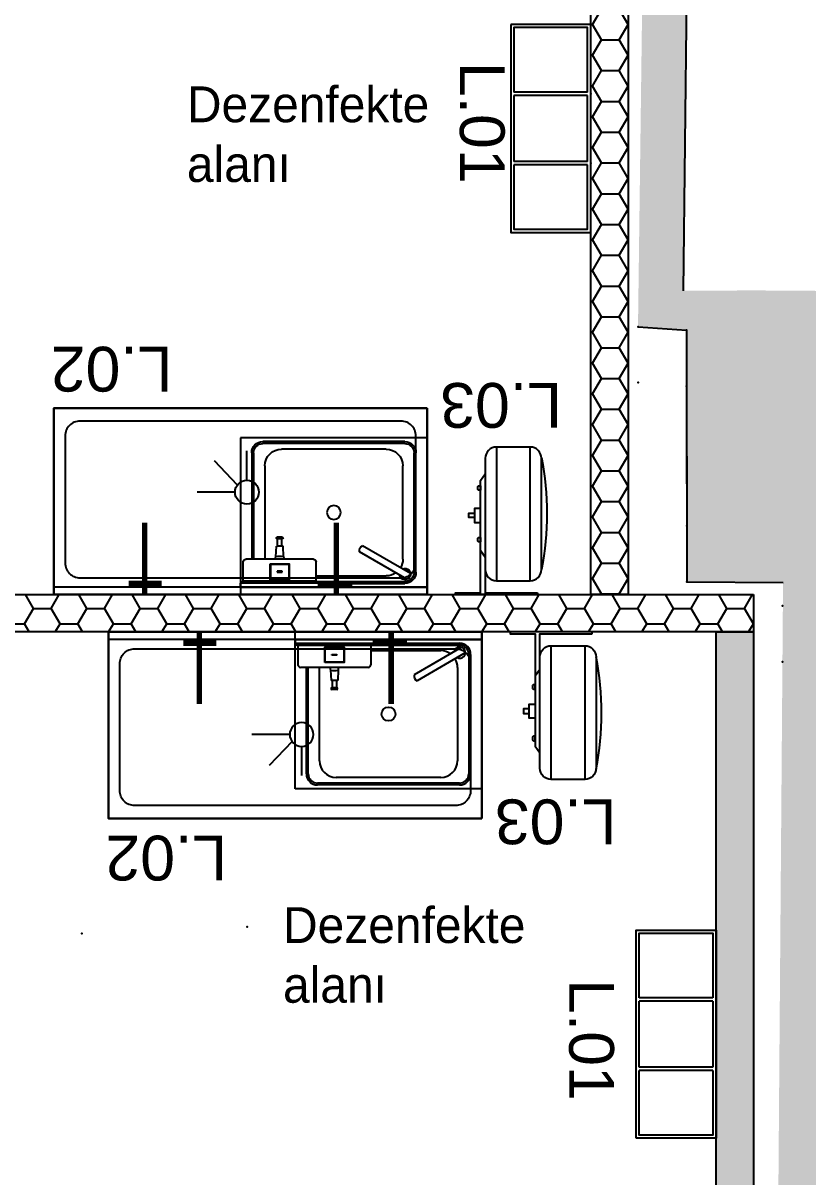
# Model space of a CAD drawing. Header units: millimetres. Extents: x 17474 to 44983, y -1049 to 14585.
# Drawn here: x 22842.5 to 23052.7, y 289.5 to 598.8 of the extents above; entities that cross this region are included whole.
import ezdxf

# ---------------------------------------------------------------- set-up
doc = ezdxf.new("R2010")
doc.units = ezdxf.units.MM
for name, color, linetype in [('10 CM  SOĞUK ODA PANEL-PASLANMAZ KAPLAMA', 253, 'Continuous'), ('DUVARIC', 254, 'Continuous'), ('INT-TEFRIS2', 81, 'Continuous'), ('Kıtc-002 Çizgi', 7, 'Continuous'), ('NOKTA', 7, 'Continuous'), ('S2000-002 Çizgi', 7, 'Continuous'), ('TXT-YOO', 7, 'Continuous'), ('yiber', 127, 'Continuous')]:
    doc.layers.add(name, color=color, linetype=linetype)
doc.styles.add('X_Roads$0$Standard', font='arial.ttf')

# ---------------------------------------------------------------- blocks, each defined once
blk = doc.blocks.new('A$C12E55D77')
at = {"layer": 'S2000-002 Çizgi'}
for p, q in [((21.17, 29), (21.17, 6)), ((22.17, 29), (22.17, 6)), ((42.83, 29), (42.83, 6)), ((43.83, 29), (43.83, 6))]:
    blk.add_line(p, q, dxfattribs=at)
blk.add_lwpolyline([(0, 5), (65, 5), (65, 30), (0, 30)], close=True, dxfattribs=at)
for points in [[(21.17, 29), (1, 29), (1, 6), (21.17, 6)], [(42.83, 29), (22.17, 29)], [(43.83, 6), (64, 6), (64, 29), (43.83, 29)], [(22.17, 6), (42.83, 6)]]:
    blk.add_lwpolyline(points, dxfattribs=at)
for p in [(21.67, 30), (43.33, 30)]:
    blk.add_point(p, dxfattribs=at)
blk = doc.blocks.new('A$C68722D87')
for p, q in [((51.46, 22.53), (61.58, 22.53)), ((48.27, 19.34), (48.27, 11.5)), ((50.85, 20.65), (56.95, 14.17))]:
    blk.add_line(p, q)
at = {"layer": 'Kıtc-002 Çizgi'}
for points in [[(0, 0), (100, 0), (100, 50), (0, 50)], [(0, 48), (100, 48), (100, 50), (0, 50)]]:
    blk.add_lwpolyline(points, close=True, dxfattribs=at)
at = {"layer": 'Kıtc-002 Çizgi', "const_width": 1.5}
for points in [[(24.32, 50), (24.32, 30.72)], [(75.68, 50), (75.68, 30.72)], [(20.05, 46.98), (28.86, 46.98)], [(79.95, 46.98), (71.14, 46.98)]]:
    blk.add_lwpolyline(points, dxfattribs=at)
at = {"layer": 'Kıtc-002 Çizgi'}
blk.add_lwpolyline([(7, 3.48), (93, 3.48, 0.414214), (97, 7.48), (97, 41.48, 0.414214), (93, 45.48), (7, 45.48, 0.414214), (3, 41.48), (3, 7.48, 0.414214)], format="xyb", close=True, dxfattribs=at)
blk.add_circle((48.27, 22.53), 3.19, dxfattribs=at)
blk = doc.blocks.new('A$C5B685636')
at = {"layer": 'S2000-002 Çizgi', "ltscale": 100}
for points in [[(1.42, 6.7), (1.42, 36.54, -0.414214), (4.42, 39.54), (13.49, 39.54, -0.414214), (16.49, 36.54), (16.49, 6.7, -0.414214), (13.49, 3.7), (4.42, 3.7, -0.414214)], [(17.76, 29.14), (17.76, 27.97), (18.21, 27.97, 0.414214), (18.51, 28.27), (18.51, 28.84, 0.414214), (18.21, 29.14)], [(17.76, 15.3), (17.76, 14.13), (18.21, 14.13, 0.414214), (18.51, 14.43), (18.51, 15, 0.414214), (18.21, 15.3)]]:
    blk.add_lwpolyline(points, format="xyb", close=True, dxfattribs=at)
for points in [[(4.42, 3.7), (4.42, 39.54), (13.49, 39.54), (13.49, 3.7)], [(17.76, 19.31), (17.76, 23.13), (19.34, 23.13), (19.34, 19.31)], [(19.34, 21.81), (19.34, 20.63), (20.91, 20.63), (20.91, 21.81)]]:
    blk.add_lwpolyline(points, close=True, dxfattribs=at)
for points in [[(16.49, 10.03), (17.76, 11.8), (17.76, 30.63), (16.49, 32.41), (16.49, 10.03)], [(2.52, 0.5), (2.52, 0), (24.43, 0), (24.43, 0.5), (17.76, 0.5), (17.76, 11.8), (16.49, 10.03), (16.49, 0.5), (2.52, 0.5)]]:
    blk.add_lwpolyline(points, dxfattribs=at)
blk.add_arc((80.13, 21.72), 80.13, 169.1652, 190.7982, dxfattribs=at)
blk = doc.blocks.new('STD 50 UST')
at = {"color": 4, "linetype": 'Continuous'}
for p, q in [((0, 420), (500, 420)), ((50, 420), (450, 420))]:
    blk.add_line(p, q, dxfattribs=at)
at = {"layer": 'yiber', "linetype": 'Continuous'}
for p, q in [((0, 400), (0, 420)), ((500, 420), (500, 400)), ((0, 400), (500, 400)), ((0, 0), (0, 400)), ((210, 400), (0, 400)), ((210, 400), (0, 400)), ((0, 400), (0, 389)), ((210, 389), (0, 389)), ((202.5, 384), (7.5, 384)), ((7.5, 384), (7.5, 332)), ((202.5, 384), (202.5, 332)), ((205.5, 385), (440, 385)), ((210, 400), (210, 389)), ((210, 390), (440, 390)), ((446, 378.8), (318.9, 305.4)), ((500, 400), (500, 0)), ((98.5, 357.5), (98.5, 359.5)), ((98.5, 359.5), (111.5, 359.5)), ((111.5, 357.5), (98.5, 357.5)), ((105, 357.5), (105, 359.5)), ((111.5, 359.5), (111.5, 357.5)), ((202.5, 370), (390, 370)), ((455.8, 363.7), (327.1, 289.4)), ((465, 360), (465, 40)), ((470, 360), (470, 40)), ((195.5, 325), (14.5, 325)), ((45, 325), (24, 325)), ((30, 40), (30, 325)), ((35, 40), (35, 325)), ((76.5, 325), (52.5, 325)), ((65, 75), (65, 325)), ((117, 325), (93, 325)), ((94.7, 318.5), (96, 290)), ((115.3, 318.5), (114, 290)), ((435, 325), (435, 75)), ((114, 290), (96, 290)), ((99, 290), (99, 270)), ((111, 290), (99, 290)), ((111, 290), (111, 270)), ((96, 268), (96, 268)), ((112, 270), (98, 270)), ((112, 266), (98, 266)), ((114, 268), (114, 268)), ((500, 0), (0, 0)), ((440, 15), (60, 15)), ((440, 10), (60, 10)), ((390, 30), (110, 30))]:
    blk.add_line(p, q, dxfattribs=at)
blk.add_lwpolyline([(79, 338), (79, 379), (131, 379), (131, 338)], close=True, dxfattribs=at)
blk.add_lwpolyline([(80, 341), (80, 376, -0.414214), (82, 378), (128, 378, -0.414214), (130, 376), (130, 341, -0.414214), (128, 339), (82, 339, -0.414214)], format="xyb", close=True, dxfattribs=at)
blk.add_circle((250, 200), 18.6, dxfattribs=at)
for centre, radius, start, end in [((9.7, 395.5), 11.7, 213.6171, 259.0027), ((200.3, 395.5), 11.7, 280.9973, 326.3829), ((440.9, 364.7), 15, 243.9036, 169.9462), ((440, 360), 30, 0, 90), ((440, 360), 25, 0, 90), ((390, 325), 45, 54.4254, 90), ((390, 325), 45, 0, 30.7491), ((14.5, 332), 7, 180, 270), ((108.1, 325.5), 15.1, 182.0307, 209.8601), ((105, 360.4), 43.6, 256.7267, 283.2733), ((101.9, 325.5), 15.1, 330.1399, 357.9693), ((195.5, 332), 7, 270, 0), ((331.1, 301.6), 12.8, 162.3984, 251.8547), ((98, 268), 2, 90, 180), ((98, 268), 2, 180, 270), ((112, 268), 2, 0, 90), ((112, 268), 2, 270, 0), ((110, 75), 45, 180, 270), ((390, 75), 45, 270, 0), ((60, 40), 30, 180, 270), ((60, 40), 25, 180, 270), ((440, 40), 30, 270, 0), ((440, 40), 25, 270, 0)]:
    blk.add_arc(centre, radius, start, end, dxfattribs=at)

msp = doc.modelspace()

# ---------------------------------------------------------------- hatches: boundary and pattern name
at = {"layer": '10 CM  SOĞUK ODA PANEL-PASLANMAZ KAPLAMA'}
h = msp.add_hatch(dxfattribs=at)
h.set_pattern_fill('HONEY', color=256, scale=1.5)
h.set_pattern_definition([(0, (-17071.903, -6479.164), (7.14375, 4.12444597), [4.7625, -9.525]), (120, (-17071.903, -6479.164), (-7.14375, 4.124446), [4.7625, -9.525]), (60, (-17071.903, -6479.164), (2e-08, 8.24889196), [-9.525, 4.7625])])
edge = h.paths.add_edge_path()
edge.add_line((23004.58, 623.61), (23004.54, 445.59))
edge.add_line((23004.54, 445.59), (22994.54, 445.59))
edge.add_line((22994.54, 445.59), (22994.58, 623.63))
h = msp.add_hatch(dxfattribs=at)
h.set_pattern_fill('HONEY', color=256, scale=1.5)
h.set_pattern_definition([(0, (14658.4734, 2066.9417), (7.14375, 4.124446), [4.7625, -9.525]), (120, (14658.4734, 2066.9417), (-7.14375, 4.124446), [4.7625, -9.525]), (60, (14658.4734, 2066.9417), (2e-08, 8.248892), [-9.525, 4.7625])])
h.paths.add_polyline_path([(23038.1, 445.59), (23038.1, 435.59), (22693.43, 435.59), (22693.43, 445.59)])
h = msp.add_hatch(dxfattribs=at)
h.set_pattern_fill('HONEY', color=256, scale=1.5)
h.set_pattern_definition([(0, (15338.8117, 2080.702), (7.14375, 4.124446), [4.7625, -9.525]), (120, (15338.8117, 2080.702), (-7.14375, 4.124446), [4.7625, -9.525]), (60, (15338.8117, 2080.702), (2e-08, 8.248892), [-9.525, 4.7625])])
h.paths.add_polyline_path([(23038.08, -203.98), (23028.08, -203.98), (23028.13, 435.59), (23038.1, 435.59)])
at = {"layer": 'DUVARIC'}
h = msp.add_hatch(dxfattribs=at)
h.set_pattern_fill('JIS_STN_2.5', color=256, scale=2, angle=-0.33)
h.set_pattern_definition([(44.669988, (-17068.903, -6478.339), (-3.5151114, 3.5558391), []), (44.669988, (-17065.373, -6478.359), (-3.5151114, 3.5558391), [2.4, -1])])
h.paths.add_polyline_path([(23018.57, 1654.96), (23038.57, 1654.96), (23041.71, 1971.82), (23030.04, 1971.89), (23029.98, 1960.89), (23030.72, 1960.89), (23030.38, 1905.02), (23020.95, 1905.1)])
h.paths.add_polyline_path([(23010.46, 808.48), (23022.5, 808.57), (23023.89, 934), (23036.88, 1468.98), (23016.88, 1468.98), (23011.89, 919.83)])
h.paths.add_polyline_path([(23063.63, 134.94), (23043.63, 134.94), (23040.99, -208.22), (23007.89, -207.6), (23007.68, -239.3), (22554.68, -232.8), (22554.55, -207.49), (22512.19, -205.42), (22507.81, -226.3), (22215.09, -224.5), (22197.19, -212.2), (22186.23, -211.39), (22025.37, -208.6), (22025.02, -228.59), (22185.32, -231.38), (22190.27, -231.74), (22208.82, -244.46), (22524.04, -246.4), (22528.27, -226.22), (22534.62, -226.53), (22534.77, -252.51), (23027.55, -259.58), (23027.76, -228.14), (23060.83, -229.04)])
h.paths.add_polyline_path([(23044.59, 259.09), (23069.42, 259.09), (23069.31, 526.91), (23033.74, 527.15), (23033.57, 527.03), (23019.3, 527.03), (23020.38, 622.56), (23008.55, 622.59), (23007.19, 517.4), (23020.19, 516.5), (23020.29, 449), (23046.05, 448.8)])

# ---------------------------------------------------------------- linework, layer by layer
at = {"layer": '10 CM  SOĞUK ODA PANEL-PASLANMAZ KAPLAMA'}
for points in [[(23004.58, 623.61), (23004.54, 445.59), (22994.54, 445.59), (22994.58, 623.63)], [(23038.08, -203.98), (23028.08, -203.98), (23028.13, 435.59), (23038.1, 435.59), (23038.08, -203.98)]]:
    msp.add_lwpolyline(points, dxfattribs=at)
msp.add_lwpolyline([(23038.1, 445.59), (23038.1, 435.59), (22693.43, 435.59), (22693.43, 445.59)], close=True, dxfattribs=at)
at = {"layer": 'DUVARIC', "color": 1}
msp.add_line((23023.89, 934), (23019.3, 527.03), dxfattribs=at)
msp.add_line((23023.89, 934), (23019.3, 527.03), dxfattribs=at)
at = {"layer": 'DUVARIC'}
for p, q in [((23007.19, 517.4), (23020.19, 516.5)), ((23020.16, 516.51), (23020.29, 449)), ((23020.19, 501.5), (23020.29, 449)), ((23020.29, 449), (23046.05, 448.8))]:
    msp.add_line(p, q, dxfattribs=at)
at = {"layer": 'INT-TEFRIS2'}
for points in [[(22950.7, 495.59), (22950.7, 445.59), (22850.7, 445.59), (22850.7, 495.59), (22950.7, 495.59)], [(22965.35, 385.59), (22965.35, 435.59), (22865.35, 435.59), (22865.35, 385.59), (22965.35, 385.59)]]:
    msp.add_lwpolyline(points, dxfattribs=at)
at = {"layer": 'NOKTA'}
for p in [(23007.19, 517.4), (23007.19, 517.4), (23020.19, 516.5), (23020.29, 464), (23020.29, 464), (23045.89, 442.6), (23045.89, 442.6)]:
    msp.add_point(p, dxfattribs=at)
at = {"layer": 'NOKTA', "color": 3}
for p in [(23007.19, 502.4), (23020.19, 501.5), (23020.29, 449), (23045.89, 427.6), (22902.49, 356.6), (22858.19, 354.8)]:
    msp.add_point(p, dxfattribs=at)

# ---------------------------------------------------------------- block references
at = {"color": 1, "xscale": -0.1, "yscale": 0.1, "zscale": 0.1, "rotation": 180}
msp.add_blockref('STD 50 UST', (22900.7, 487.59), dxfattribs=at)
at = {"color": 1, "xscale": 0.1, "yscale": 0.1, "zscale": 0.1}
msp.add_blockref('STD 50 UST', (22915.35, 393.59), dxfattribs=at)
at = {"layer": 'S2000-002 Çizgi', "yscale": 0.8580362948862436, "zscale": 0.8580362948862436, "rotation": 270}
for p, xscale in [((22968.82, 598.42), 0.8580362948862436), ((23002.37, 299.91), -0.8580362948862436)]:
    msp.add_blockref('A$C12E55D77', p, dxfattribs=dict(at, xscale=xscale))
at = {"layer": 'S2000-002 Çizgi', "rotation": 180}
for name, p in [('A$C68722D87', (22950.7, 495.59)), ('A$C5B685636', (22997.4, 435.59))]:
    msp.add_blockref(name, p, dxfattribs=at)
at = {"layer": 'S2000-002 Çizgi', "xscale": -1}
for name, p in [('A$C5B685636', (22982.75, 445.59)), ('A$C68722D87', (22965.35, 385.59))]:
    msp.add_blockref(name, p, dxfattribs=at)

# ---------------------------------------------------------------- texts
at = {"layer": 'S2000-002 Çizgi', "char_height": 12, "style": 'X_Roads$0$Standard'}
for s, insert, attachment_point, rotation in [('L.01', (22971.46, 588.37), 1, 270), ('L.02', (22882.49, 500.02), 1, 180), ('L.03', (22986.82, 490.31), 1, 180), ('L.03', (23001.46, 390.88), 7, 180), ('L.02', (22897.13, 381.16), 7, 180), ('L.01', (23000.75, 309.95), 3, 270)]:
    msp.add_mtext_dynamic_manual_height_columns(s, width=300.4683, gutter_width=50, heights=[0], dxfattribs=dict(at, insert=insert, attachment_point=attachment_point, rotation=rotation))
at = {"layer": 'TXT-YOO', "char_height": 9.6, "style": 'X_Roads$0$Standard'}
for insert, attachment_point in [((22886.34, 581.79), 1), ((22912.09, 336.09), 7)]:
    msp.add_mtext_dynamic_manual_height_columns('{\\fFootlight MT Light|b0|i0|c0|p18;Dezenfekte alanı}', width=78.5715, gutter_width=50, heights=[0], dxfattribs=dict(at, insert=insert, attachment_point=attachment_point))

doc.saveas('drawing.dxf')
